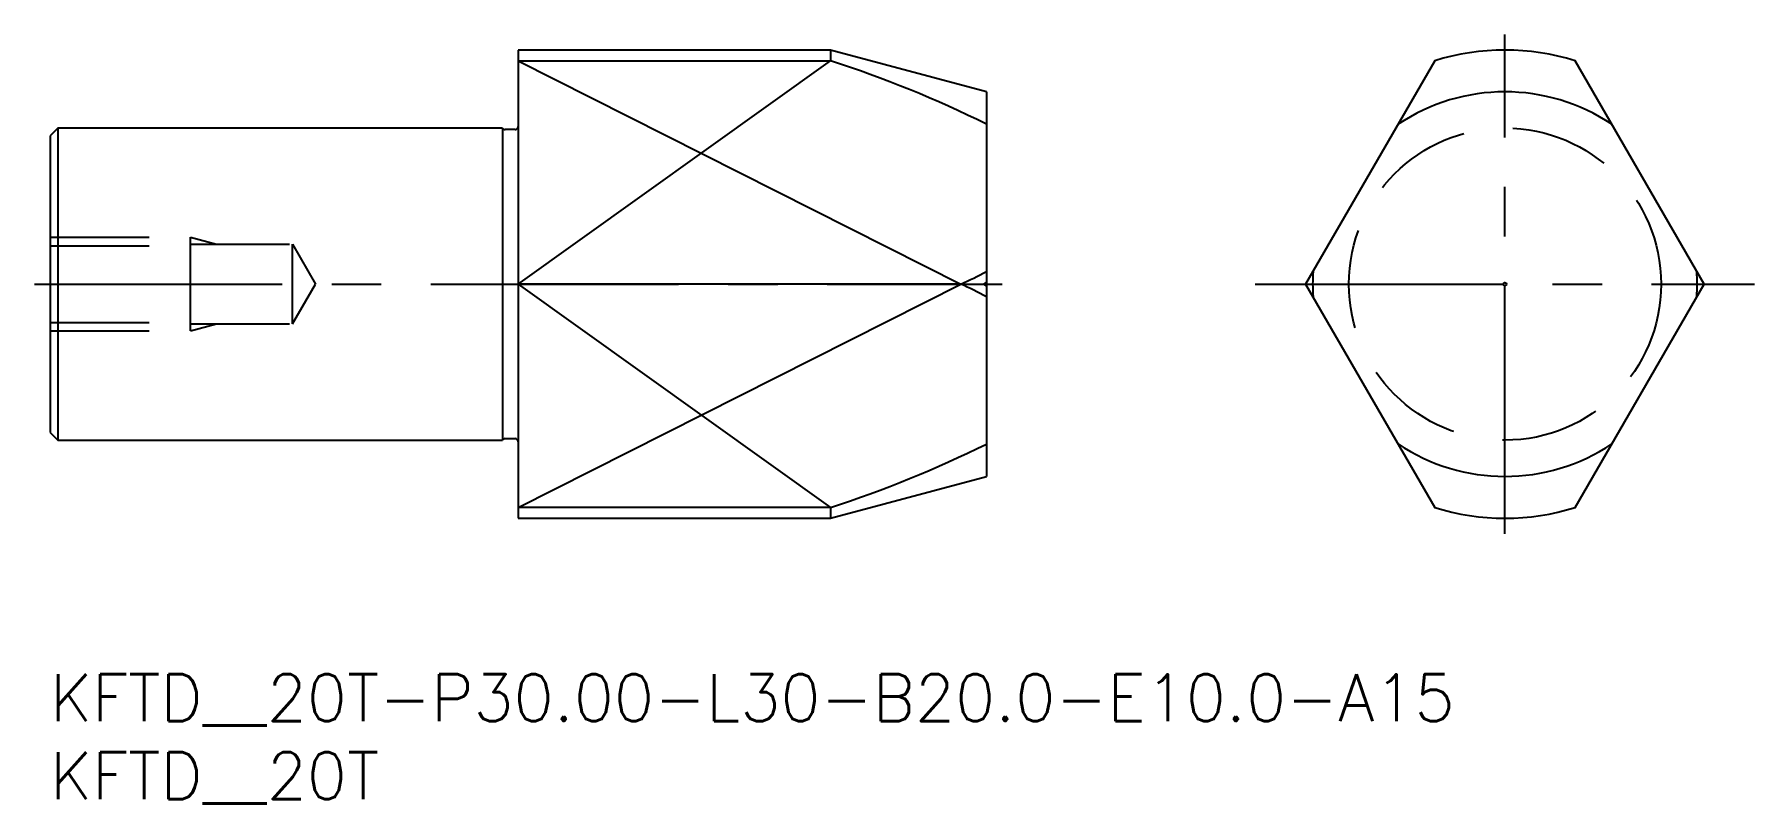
# Model space of a CAD drawing. Extents: x -1 to 109, y -8 to 41.
import ezdxf

# ---------------------------------------------------------------- set-up
doc = ezdxf.new("R2010")
doc.units = 0
doc.header["$LTSCALE"] = 0.5
doc.linetypes.add('CENTER', pattern=[50.8, 31.75, -6.35, 6.35, -6.35])
doc.linetypes.add('DASHED', pattern=[19.05, 12.7, -6.35])
for name, color, linetype in [('MSM_CENTER', 1, 'CENTER'), ('MSM_CONTINUOUS', 7, 'CONTINUOUS'), ('MSM_DASHED', 4, 'DASHED'), ('MSM_NARROW', 5, 'CONTINUOUS'), ('MSM_PART_NUMBER', 7, 'CONTINUOUS')]:
    doc.layers.add(name, color=color, linetype=linetype)
doc.styles.get("Standard").update_dxf_attribs({"font": 'txt.shx', "height": 1, "bigfont": 'bigfont.shx'})

# ---------------------------------------------------------------- blocks, each defined once
blk = doc.blocks.new('*U22')
at = {"layer": 'MSM_PART_NUMBER'}
blk.add_text('KFTD__20T-P30.00-L30-B20.0-E10.0-A15', height=3, dxfattribs=at).set_placement((0, -3))
blk = doc.blocks.new('*U23')
at = {"layer": 'MSM_PART_NUMBER'}
blk.add_text('KFTD__20T', height=3, dxfattribs=at).set_placement((0, -8))

msp = doc.modelspace()

# ---------------------------------------------------------------- linework, layer by layer
at = {"layer": 'MSM_CENTER'}
for p, q in [((93.22, 9), (93.22, 41)), ((-1, 25), (61, 25)), ((77.22, 25), (109.22, 25))]:
    msp.add_line(p, q, dxfattribs=at)
at = {"layer": 'MSM_CONTINUOUS'}
for p, q in [((30, 40), (30, 10)), ((50, 40), (30, 40)), ((50, 40), (50, 39.31)), ((60, 37.32), (50, 40)), ((30, 39.31), (50, 39.31)), ((88.72, 39.31), (80.45, 25)), ((105.98, 25), (97.72, 39.31)), ((60, 37.32), (60, 12.68)), ((0.5, 35), (0, 34.5)), ((0, 34.5), (0, 15.5)), ((0.5, 35), (0.5, 15)), ((29, 35), (0.5, 35)), ((29, 35), (29, 15)), ((29.8, 34.9), (29.17, 34.9)), ((58.35, 25), (30, 25)), ((80.45, 25), (88.72, 10.69)), ((97.72, 10.69), (105.98, 25)), ((0, 15.5), (0.5, 15)), ((0.5, 15), (29, 15)), ((29.17, 15.1), (29.8, 15.1)), ((50, 10), (60, 12.68)), ((50, 10.69), (30, 10.69)), ((30, 10), (50, 10)), ((50, 10.69), (50, 10))]:
    msp.add_line(p, q, dxfattribs=at)
msp.add_circle((93.22, 25), 0.1, dxfattribs=at)
for centre, radius, start, end in [((93.22, 25), 15, 72.5424, 107.4576), ((26.8, -32.06), 75.05, 63.7433, 71.9922), ((93.22, 25), 12.32, 56.2318, 123.7682), ((29.17, 35.1), 0.2, 210, 270), ((29.8, 35.1), 0.2, 270, 0), ((42.55, 59.19), 37.67, 294.8091, 297.5984), ((93.22, 25), 12.32, 176.2318, 183.7682), ((93.22, 25), 12.32, 356.2318, 3.7682), ((42.55, -9.19), 37.67, 62.4016, 65.1909), ((29.17, 14.9), 0.2, 90, 150), ((29.8, 14.9), 0.2, 0, 90), ((26.8, 82.06), 75.05, 288.0078, 296.2567), ((93.22, 25), 12.32, 236.2318, 303.7682), ((93.22, 25), 15, 252.5424, 287.4576)]:
    msp.add_arc(centre, radius, start, end, dxfattribs=at)
at = {"layer": 'MSM_DASHED'}
for p, q in [((0, 28), (9, 28)), ((9, 22), (9, 28)), ((9, 28), (10.66, 27.55)), ((0, 27.46), (9, 27.46)), ((9, 27.55), (15.53, 27.55)), ((15.53, 22.45), (15.53, 27.55)), ((15.53, 27.55), (17, 25)), ((15.53, 22.45), (17, 25)), ((60, 25.1), (59.83, 25)), ((59.83, 25), (60, 24.9)), ((0, 22.54), (9, 22.54)), ((9, 22), (10.66, 22.45)), ((9, 22.45), (15.53, 22.45)), ((0, 22), (9, 22))]:
    msp.add_line(p, q, dxfattribs=at)
msp.add_circle((93.22, 25), 10, dxfattribs=at)
at = {"layer": 'MSM_NARROW'}
for p, q in [((30, 25), (50, 39.31)), ((30, 39.31), (58.35, 25)), ((30, 25), (50, 10.69)), ((30, 10.69), (58.35, 25))]:
    msp.add_line(p, q, dxfattribs=at)

# ---------------------------------------------------------------- block references
at = {"layer": 'MSM_CONTINUOUS'}
for name in ['*U22', '*U23']:
    msp.add_blockref(name, (0, 0), dxfattribs=at)

doc.saveas('drawing.dxf')
